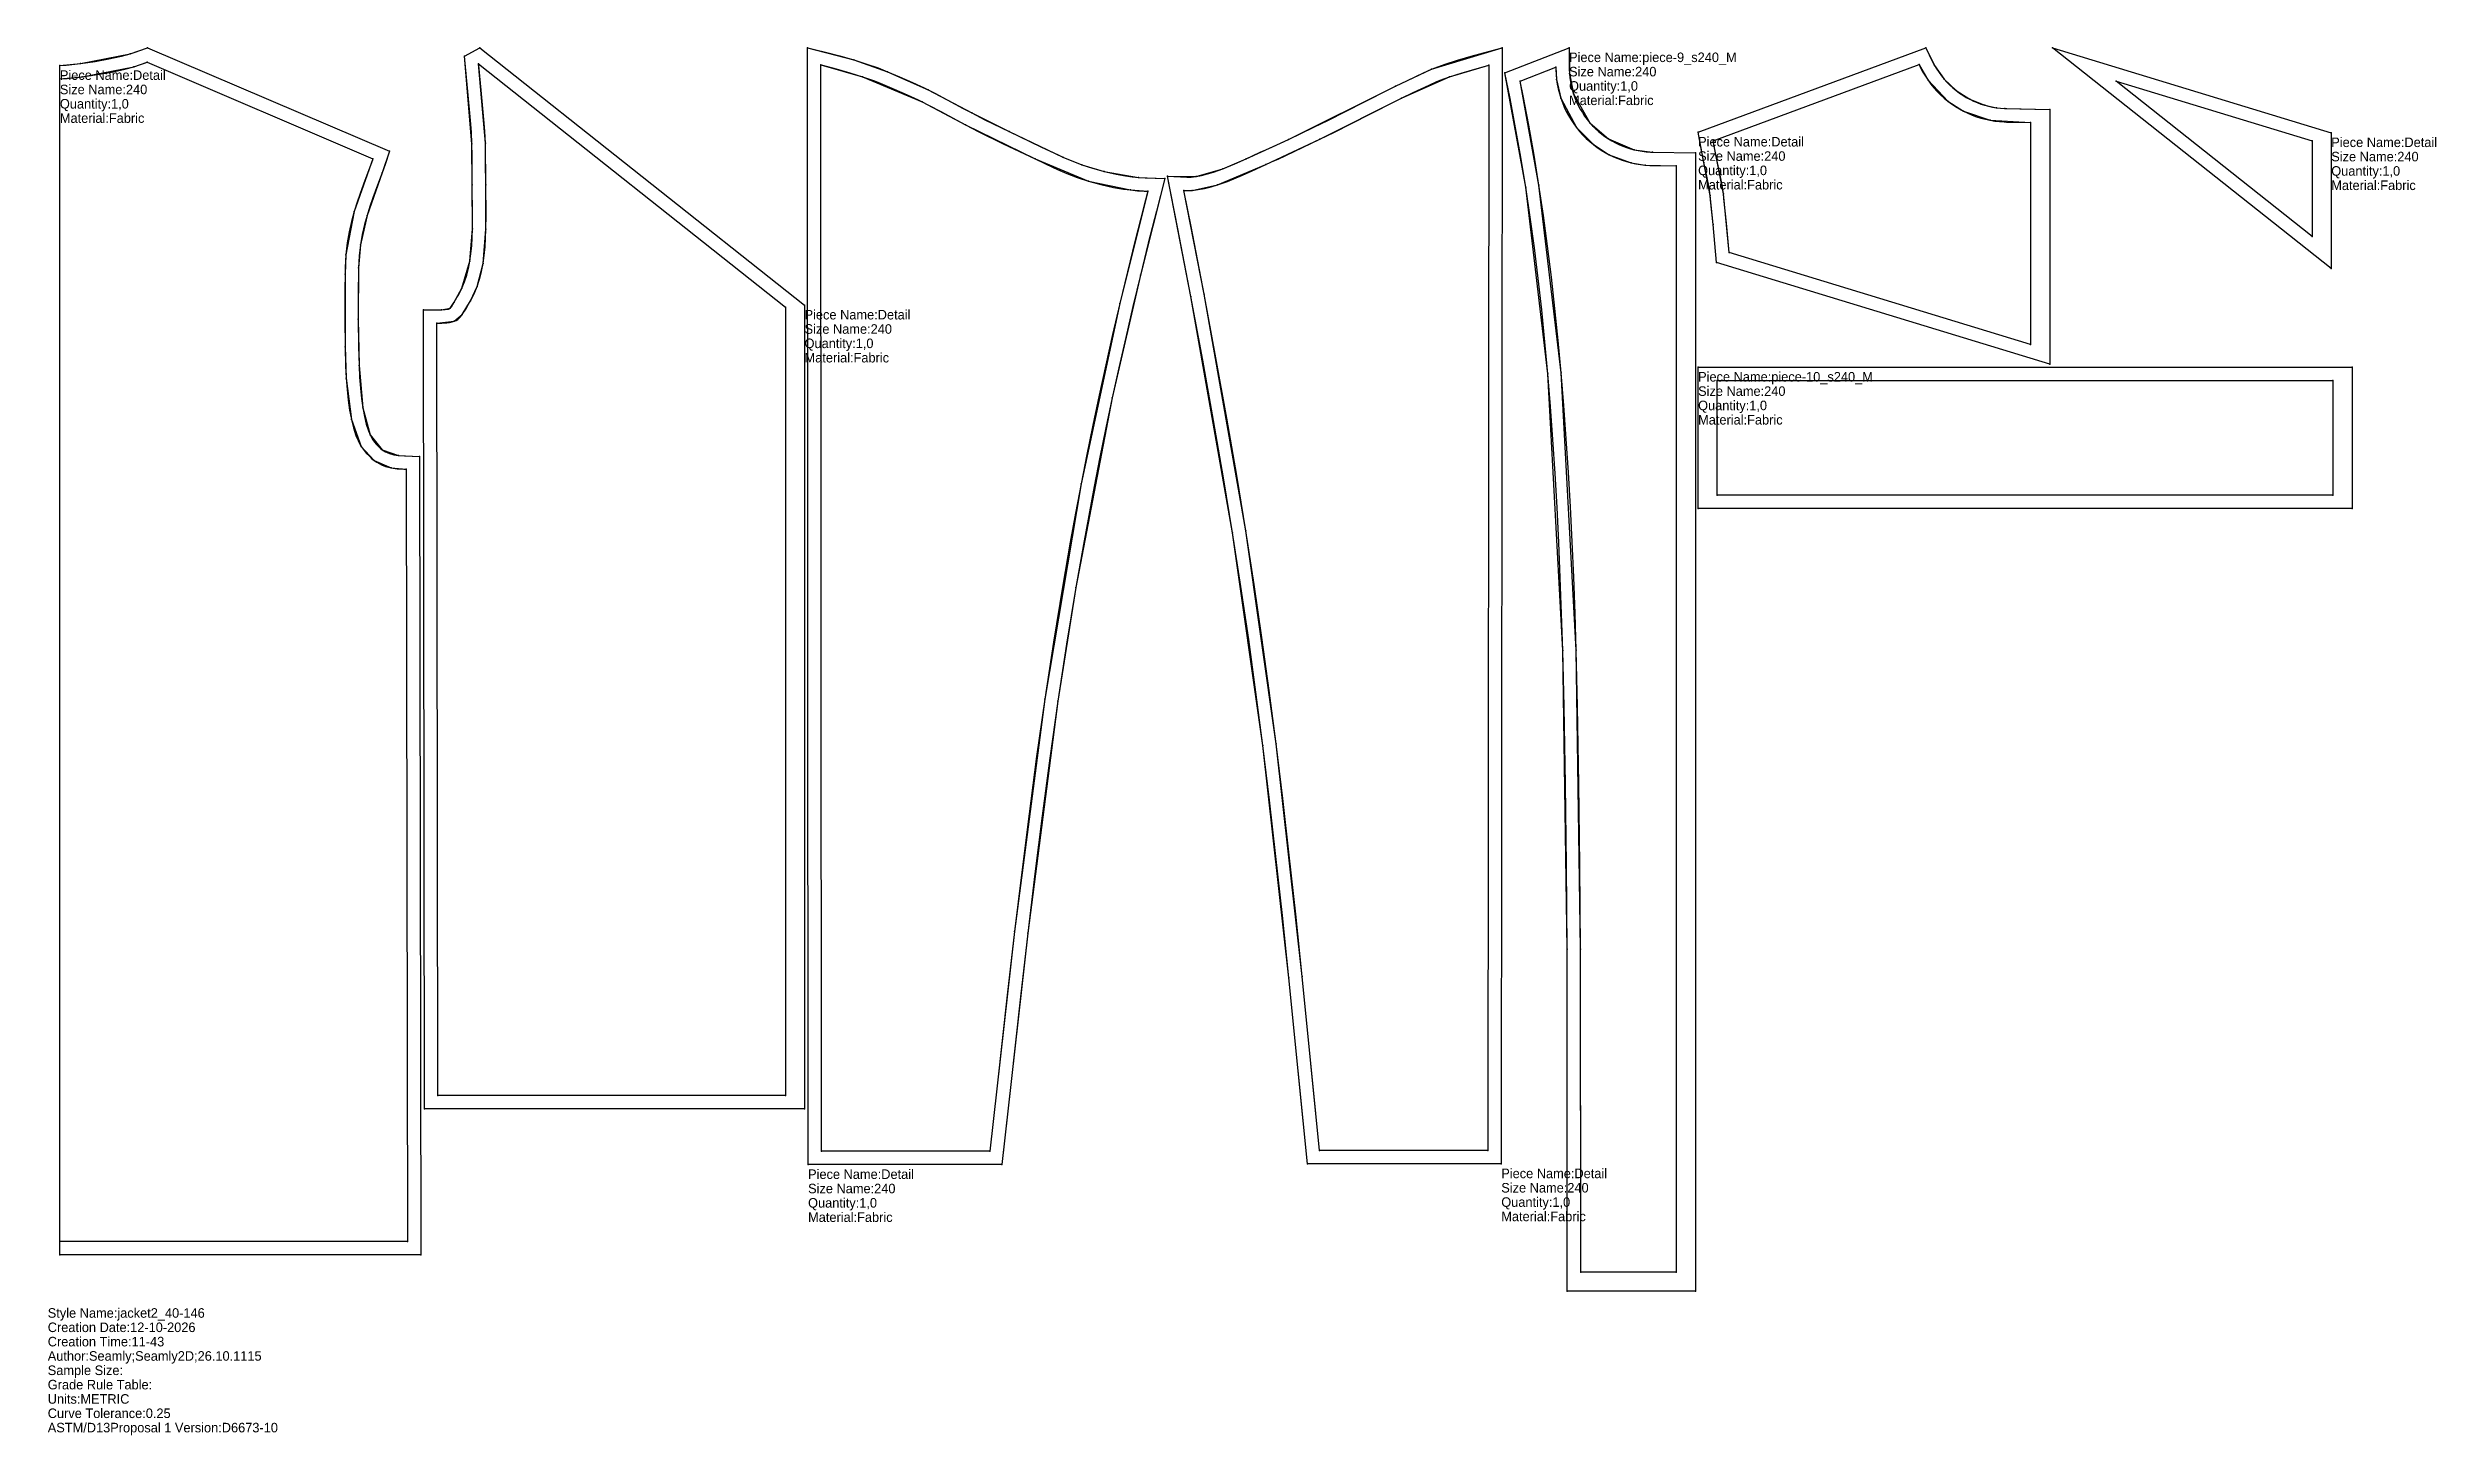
# Model space of a CAD drawing. Extents: x 0 to 1249, y -69 to 657.
import ezdxf

# ---------------------------------------------------------------- set-up
doc = ezdxf.new("R2010")
doc.units = 0
for name, color, linetype in [('1', 7, 'CONTINUOUS'), ('14', 7, 'CONTINUOUS'), ('2', 7, 'CONTINUOUS'), ('3', 7, 'CONTINUOUS'), ('84', 7, 'CONTINUOUS'), ('87', 7, 'CONTINUOUS')]:
    doc.layers.add(name, color=color, linetype=linetype)

# ---------------------------------------------------------------- blocks, each defined once
blk = doc.blocks.new('piece-9_s240_M')
at = {"layer": '1'}
blk.add_lwpolyline([(795.83, 657.23), (796.04, 643.7), (798.16, 633.05), (806.68, 618.01), (816.39, 609.58), (829.94, 603.81), (839.48, 602.59), (861.92, 602.14), (861.92, 6.43), (794.92, 6.43), (794.76, 185.4), (792.56, 341.7), (784.75, 486.54), (773.14, 584.3), (762.26, 644.08)], close=True, dxfattribs=at)
at = {"layer": '14'}
blk.add_lwpolyline([(788.92, 647), (789.3, 640.66), (791.51, 630.85), (799.77, 615.4), (808.61, 606.53), (816.86, 601.25), (828.31, 597), (835.59, 595.8), (851.92, 595.34), (851.92, 16.43), (801.92, 16.43), (801.75, 185.43), (799.55, 341.9), (791.72, 487.15), (780.06, 585.37), (770.29, 639.71)], close=True, dxfattribs=at)
at = {"layer": '2'}
for p in [(795.83, 657.23), (762.26, 644.08), (770.29, 639.71), (788.92, 647), (861.92, 602.14), (851.92, 595.34), (801.92, 16.43), (851.92, 16.43), (794.92, 6.43), (861.92, 6.43)]:
    blk.add_point(p, dxfattribs=at)
at = {"layer": '3'}
for p in [(789.3, 640.66), (796.04, 643.7), (791.51, 630.85), (798.16, 633.05), (799.77, 615.4), (806.68, 618.01), (808.61, 606.53), (816.39, 609.58), (816.86, 601.25), (829.94, 603.81), (839.48, 602.59), (828.31, 597), (835.59, 595.8), (773.14, 584.3), (780.06, 585.37), (784.75, 486.54), (791.72, 487.15), (792.56, 341.7), (799.55, 341.9), (794.76, 185.4), (801.75, 185.43)]:
    blk.add_point(p, dxfattribs=at)
at = {"layer": '84'}
blk.add_lwpolyline([(795.83, 657.23), (795.92, 645.92), (796.04, 643.7), (796.25, 641.52), (796.58, 639.36), (797, 637.23), (797.53, 635.12), (798.16, 633.05), (798.89, 631.01), (799.72, 629), (800.65, 627.04), (801.67, 625.13), (802.79, 623.27), (803.99, 621.46), (805.29, 619.7), (806.68, 618.01), (808.17, 616.36), (808.93, 615.59), (809.67, 614.86), (811.28, 613.4), (812.93, 612.04), (814.63, 610.77), (816.39, 609.58), (818.2, 608.49), (820.06, 607.48), (821.96, 606.56), (823.9, 605.73), (825.88, 605), (827.9, 604.36), (829.94, 603.81), (832.02, 603.36), (834.12, 603.02), (836.24, 602.77), (838.4, 602.62), (839.48, 602.59), (861.92, 602.14), (861.92, 6.43), (794.92, 6.43), (794.91, 67.56), (794.88, 139.62), (794.76, 185.4), (794.49, 229.36), (794.02, 271.61), (793.31, 312.26), (792.56, 341.7), (791.96, 360.91), (791.26, 379.78), (790.47, 398.32), (789.57, 416.55), (788.55, 434.47), (787.41, 452.1), (786.15, 469.45), (784.75, 486.54), (783.21, 503.38), (781.52, 519.99), (779.67, 536.37), (777.67, 552.53), (775.49, 568.51), (773.14, 584.3), (770.61, 599.91), (767.89, 615.38), (764.98, 630.7), (762.26, 644.08)], close=True, dxfattribs=at)
at = {"layer": '87'}
blk.add_lwpolyline([(788.92, 647), (788.93, 645.72), (789.05, 643.18), (789.3, 640.66), (789.68, 638.16), (790.17, 635.69), (790.78, 633.25), (791.51, 630.85), (792.36, 628.49), (793.32, 626.17), (794.39, 623.9), (795.58, 621.68), (796.87, 619.53), (798.26, 617.43), (799.77, 615.4), (801.37, 613.44), (803.08, 611.55), (803.98, 610.64), (804.86, 609.77), (806.7, 608.1), (808.61, 606.53), (810.58, 605.06), (812.61, 603.69), (814.71, 602.42), (816.86, 601.25), (819.06, 600.18), (821.31, 599.23), (823.61, 598.37), (825.94, 597.63), (828.31, 597), (830.71, 596.48), (833.14, 596.08), (835.59, 595.8), (838.06, 595.63), (839.31, 595.59), (851.92, 595.34), (851.92, 16.43), (801.92, 16.43), (801.91, 67.57), (801.88, 139.63), (801.75, 185.43), (801.49, 229.42), (801.02, 271.71), (800.3, 312.41), (799.55, 341.9), (798.95, 361.15), (798.26, 380.06), (797.46, 398.65), (796.56, 416.92), (795.54, 434.89), (794.4, 452.58), (793.13, 469.99), (791.72, 487.15), (790.18, 504.06), (788.48, 520.73), (786.62, 537.19), (784.61, 553.44), (782.42, 569.49), (780.06, 585.37), (777.52, 601.08), (774.78, 616.64), (771.85, 632.05), (770.29, 639.71)], close=True, dxfattribs=at)
at = {"layer": '1'}
for s, p in [('Piece Name:piece-9_s240_M', (795.83, 649.73)), ('Size Name:240', (795.83, 642.23)), ('Quantity:1,0', (795.83, 634.73)), ('Material:Fabric', (795.83, 627.23))]:
    blk.add_text(s, height=5, dxfattribs=at).set_placement(p)
blk = doc.blocks.new('piece-10_s240_M')
at = {"layer": '1'}
blk.add_lwpolyline([(863.34, 490.01), (1205.43, 490.01), (1205.43, 416.01), (863.34, 416.01)], close=True, dxfattribs=at)
at = {"layer": '14'}
blk.add_lwpolyline([(873.33, 483.01), (1195.43, 483.01), (1195.43, 423.01), (873.33, 423.01)], close=True, dxfattribs=at)
at = {"layer": '2'}
for p in [(863.34, 490.01), (1205.43, 490.01), (873.33, 483.01), (1195.43, 483.01), (863.34, 416.01), (873.33, 423.01), (1195.43, 423.01), (1205.43, 416.01)]:
    blk.add_point(p, dxfattribs=at)
at = {"layer": '84'}
blk.add_lwpolyline([(863.34, 490.01), (1205.43, 490.01), (1205.43, 416.01), (863.34, 416.01)], close=True, dxfattribs=at)
at = {"layer": '87'}
blk.add_lwpolyline([(873.33, 483.01), (1195.43, 483.01), (1195.43, 423.01), (873.33, 423.01)], close=True, dxfattribs=at)
at = {"layer": '1'}
for s, p in [('Piece Name:piece-10_s240_M', (863.34, 482.51)), ('Size Name:240', (863.34, 475.01)), ('Quantity:1,0', (863.34, 467.51)), ('Material:Fabric', (863.34, 460.01))]:
    blk.add_text(s, height=5, dxfattribs=at).set_placement(p)
blk = doc.blocks.new('piece_Detail_s240_M')
at = {"layer": '1'}
blk.add_lwpolyline([(6.35, 647.9), (17.2, 648.99), (43.14, 654.04), (52.15, 657.23), (178.72, 603.1), (174.93, 591.77), (167.02, 569.48), (163.63, 554.09), (162.57, 541.99), (162.41, 515.18), (162.83, 490.96), (164.82, 468.67), (168.68, 454.61), (174.99, 446.78), (183.52, 443.83), (194.54, 443.35), (195.12, 25.36), (6.35, 25.36)], close=True, dxfattribs=at)
at = {"layer": '14'}
blk.add_lwpolyline([(6.35, 640.88), (18.07, 642.04), (45.07, 647.31), (52.03, 649.66), (170.09, 599.17), (160.3, 571.45), (155.98, 548.9), (155.52, 538.73), (155.53, 500.71), (156.16, 484.36), (158.82, 462.71), (164.01, 448.54), (170.83, 441.15), (179.58, 437.34), (187.55, 436.58), (188.11, 32.36), (6.35, 32.36)], close=True, dxfattribs=at)
at = {"layer": '2'}
for p in [(52.15, 657.23), (6.35, 647.9), (6.35, 640.88), (52.03, 649.66), (178.72, 603.1), (170.09, 599.17), (194.54, 443.35), (187.55, 436.58), (6.35, 32.36), (6.35, 25.36), (188.11, 32.36), (195.12, 25.36)]:
    blk.add_point(p, dxfattribs=at)
at = {"layer": '3'}
for p in [(43.14, 654.04), (17.2, 648.99), (18.07, 642.04), (45.07, 647.31), (174.93, 591.77), (160.3, 571.45), (167.02, 569.48), (163.63, 554.09), (155.52, 538.73), (155.98, 548.9), (162.57, 541.99), (162.41, 515.18), (155.53, 500.71), (162.83, 490.96), (156.16, 484.36), (158.82, 462.71), (164.82, 468.67), (168.68, 454.61), (164.01, 448.54), (170.83, 441.15), (174.99, 446.78), (179.58, 437.34), (183.52, 443.83)]:
    blk.add_point(p, dxfattribs=at)
at = {"layer": '84'}
blk.add_lwpolyline([(6.35, 647.9), (9.57, 648.16), (17.2, 648.99), (24.73, 650.07), (31.96, 651.36), (38.66, 652.84), (43.14, 654.04), (45.81, 654.86), (48.24, 655.7), (52.15, 657.23), (178.72, 603.1), (176.49, 596.19), (174.93, 591.77), (172.49, 585.24), (170.03, 578.61), (168.48, 574.13), (167.02, 569.48), (165.71, 564.64), (164.56, 559.52), (163.63, 554.09), (162.96, 548.28), (162.57, 541.99), (162.52, 538.65), (162.47, 530.6), (162.41, 515.18), (162.53, 500.85), (162.83, 490.96), (163.14, 484.79), (163.57, 479), (164.13, 473.62), (164.82, 468.67), (165.66, 464.2), (166.64, 460.24), (167.76, 456.79), (168.68, 454.61), (169.3, 453.37), (169.95, 452.26), (170.63, 451.25), (170.92, 450.87), (171.87, 449.71), (173.3, 448.23), (174.15, 447.46), (174.99, 446.78), (175.83, 446.21), (176.66, 445.72), (177.48, 445.31), (178.86, 444.77), (181, 444.21), (183.52, 443.83), (186.58, 443.62), (194.54, 443.35), (195.12, 25.36), (6.35, 25.36)], close=True, dxfattribs=at)
at = {"layer": '87'}
blk.add_lwpolyline([(6.35, 640.88), (10.22, 641.19), (18.07, 642.04), (25.85, 643.16), (33.33, 644.5), (40.32, 646.04), (45.07, 647.31), (47.99, 648.21), (50.65, 649.13), (52.03, 649.66), (170.09, 599.17), (169.85, 598.43), (168.35, 594.15), (165.93, 587.68), (163.44, 580.98), (161.83, 576.32), (160.3, 571.45), (158.91, 566.32), (157.69, 560.88), (156.7, 555.09), (155.98, 548.9), (155.57, 542.26), (155.52, 538.73), (155.47, 530.63), (155.41, 515.16), (155.53, 500.71), (155.84, 490.68), (156.16, 484.36), (156.6, 478.38), (157.18, 472.77), (157.91, 467.54), (158.82, 462.71), (159.91, 458.31), (161.2, 454.34), (162.32, 451.68), (163.14, 450.05), (164.01, 448.54), (164.95, 447.15), (165.45, 446.51), (166.63, 445.07), (168.41, 443.21), (169.61, 442.12), (170.83, 441.15), (172.07, 440.3), (173.34, 439.55), (174.64, 438.91), (176.68, 438.11), (179.58, 437.34), (182.75, 436.87), (186.22, 436.62), (187.55, 436.58), (188.11, 32.36), (6.35, 32.36)], close=True, dxfattribs=at)
at = {"layer": '1'}
for s, p in [('Size Name:240', (6.35, 632.9)), ('Piece Name:Detail', (6.35, 640.4)), ('Quantity:1,0', (6.35, 625.4)), ('Material:Fabric', (6.35, 617.9))]:
    blk.add_text(s, height=5, dxfattribs=at).set_placement(p)
blk = doc.blocks.new('piece_Detail_s240-12_M')
at = {"layer": '1'}
blk.add_lwpolyline([(863.34, 613.04), (982.49, 657.23), (987.04, 647.9), (992.04, 640.78), (998.29, 634.81), (1005.42, 630.25), (1013.27, 627.13), (1019.48, 625.79), (1023.77, 625.39), (1047.28, 624.91), (1047.28, 491.57), (873.03, 544.75), (871.2, 564.72), (869.65, 579.95), (866.28, 597.21)], close=True, dxfattribs=at)
at = {"layer": '14'}
blk.add_lwpolyline([(871.25, 608.51), (978.92, 648.44), (983.63, 640.2), (993.97, 629.3), (1002.23, 624.02), (1016.07, 619.25), (1037.28, 618.11), (1037.28, 501.94), (879.57, 550.07), (876.6, 580.82)], close=True, dxfattribs=at)
at = {"layer": '2'}
for p in [(982.49, 657.23), (978.92, 648.44), (1047.28, 624.91), (863.34, 613.04), (1037.28, 618.11), (871.25, 608.51), (879.57, 550.07), (873.03, 544.75), (1037.28, 501.94), (1047.28, 491.57)]:
    blk.add_point(p, dxfattribs=at)
at = {"layer": '3'}
for p in [(983.63, 640.2), (987.04, 647.9), (992.04, 640.78), (993.97, 629.3), (998.29, 634.81), (1005.42, 630.25), (1013.27, 627.13), (1019.48, 625.79), (1023.77, 625.39), (1002.23, 624.02), (1016.07, 619.25), (866.28, 597.21), (869.65, 579.95), (876.6, 580.82), (871.2, 564.72)]:
    blk.add_point(p, dxfattribs=at)
at = {"layer": '84'}
blk.add_lwpolyline([(863.34, 613.04), (982.49, 657.23), (986.01, 649.82), (987.04, 647.9), (988.15, 646.04), (989.36, 644.23), (990.66, 642.47), (992.04, 640.78), (993.54, 639.13), (994.29, 638.36), (995.04, 637.63), (996.65, 636.17), (998.29, 634.81), (1000, 633.54), (1001.76, 632.35), (1003.57, 631.26), (1005.42, 630.25), (1007.33, 629.33), (1009.27, 628.5), (1011.25, 627.77), (1013.27, 627.13), (1015.31, 626.58), (1017.39, 626.13), (1019.48, 625.79), (1021.6, 625.54), (1023.77, 625.39), (1024.84, 625.36), (1047.28, 624.91), (1047.28, 491.57), (873.03, 544.75), (871.2, 564.72), (869.89, 577.61), (869.65, 579.95), (869.05, 584.03), (867.87, 589.96), (866.28, 597.21), (865.04, 603.47)], close=True, dxfattribs=at)
at = {"layer": '87'}
blk.add_lwpolyline([(871.25, 608.51), (978.92, 648.44), (979.76, 646.67), (980.94, 644.45), (982.23, 642.3), (983.63, 640.2), (985.13, 638.17), (986.74, 636.21), (988.45, 634.32), (989.34, 633.41), (990.23, 632.54), (992.07, 630.87), (993.97, 629.3), (995.94, 627.83), (997.98, 626.46), (1000.08, 625.19), (1002.23, 624.02), (1004.43, 622.95), (1006.68, 622), (1008.97, 621.14), (1011.31, 620.4), (1013.67, 619.77), (1016.07, 619.25), (1018.5, 618.85), (1020.96, 618.57), (1023.43, 618.4), (1024.67, 618.36), (1037.28, 618.11), (1037.28, 501.94), (879.57, 550.07), (878.17, 565.39), (876.86, 578.33), (876.6, 580.82), (875.95, 585.22), (874.72, 591.39), (873.14, 598.64), (871.92, 604.76)], close=True, dxfattribs=at)
at = {"layer": '1'}
for s, p in [('Size Name:240', (863.34, 598.04)), ('Piece Name:Detail', (863.34, 605.54)), ('Quantity:1,0', (863.34, 590.54)), ('Material:Fabric', (863.34, 583.04))]:
    blk.add_text(s, height=5, dxfattribs=at).set_placement(p)
blk = doc.blocks.new('piece_Detail_s240-13_M')
at = {"layer": '1'}
blk.add_lwpolyline([(1194.55, 612.75), (1194.55, 541.61), (1048.81, 657.23)], close=True, dxfattribs=at)
at = {"layer": '14'}
blk.add_lwpolyline([(1184.55, 608.48), (1184.55, 558.48), (1082.11, 639.74)], close=True, dxfattribs=at)
at = {"layer": '2'}
for p in [(1048.81, 657.23), (1082.11, 639.74), (1194.55, 612.75), (1184.55, 608.48), (1184.55, 558.48), (1194.55, 541.61)]:
    blk.add_point(p, dxfattribs=at)
at = {"layer": '84'}
blk.add_lwpolyline([(1194.55, 612.75), (1194.55, 541.61), (1048.81, 657.23)], close=True, dxfattribs=at)
at = {"layer": '87'}
blk.add_lwpolyline([(1184.55, 608.48), (1184.55, 558.48), (1082.11, 639.74)], close=True, dxfattribs=at)
at = {"layer": '1'}
for s, p in [('Size Name:240', (1194.55, 597.75)), ('Piece Name:Detail', (1194.55, 605.25)), ('Quantity:1,0', (1194.55, 590.25)), ('Material:Fabric', (1194.55, 582.75))]:
    blk.add_text(s, height=5, dxfattribs=at).set_placement(p)
blk = doc.blocks.new('piece_Detail_s240-14_M')
at = {"layer": '1'}
blk.add_lwpolyline([(395.91, 522.52), (395.91, 101.78), (197.16, 101.78), (196.59, 520), (205.9, 520.02), (210.59, 520.92), (212.69, 524.06), (216.67, 531.36), (220.81, 545.47), (222.19, 562.39), (222.09, 585.48), (221.92, 606.97), (217.96, 652.77), (226.11, 657.23)], close=True, dxfattribs=at)
at = {"layer": '14'}
blk.add_lwpolyline([(385.91, 521.52), (385.91, 108.78), (204.15, 108.78), (203.6, 513), (212.61, 514.09), (216.88, 517.53), (221.2, 524.75), (224.61, 532.26), (227.72, 544.31), (229.19, 562.23), (229.09, 585.53), (228.92, 607.21), (225.39, 648.86)], close=True, dxfattribs=at)
at = {"layer": '2'}
for p in [(217.96, 652.77), (226.11, 657.23), (225.39, 648.86), (196.59, 520), (203.6, 513), (385.91, 521.52), (395.91, 522.52), (197.16, 101.78), (204.15, 108.78), (385.91, 108.78), (395.91, 101.78)]:
    blk.add_point(p, dxfattribs=at)
at = {"layer": '3'}
for p in [(221.92, 606.97), (228.92, 607.21), (222.09, 585.48), (229.09, 585.53), (222.19, 562.39), (229.19, 562.23), (220.81, 545.47), (227.72, 544.31), (216.67, 531.36), (224.61, 532.26), (205.9, 520.02), (210.59, 520.92), (212.61, 514.09), (212.69, 524.06), (216.88, 517.53), (221.2, 524.75)]:
    blk.add_point(p, dxfattribs=at)
at = {"layer": '84'}
blk.add_lwpolyline([(395.91, 522.52), (395.91, 101.78), (197.16, 101.78), (196.59, 520), (204.11, 520), (205.9, 520.02), (207.97, 520.18), (208.92, 520.32), (209.62, 520.48), (210.06, 520.62), (210.32, 520.74), (210.59, 520.92), (211.16, 521.6), (212.69, 524.06), (214.09, 526.45), (215.04, 528.08), (216.67, 531.36), (218.03, 534.68), (219.16, 538.13), (220.08, 541.72), (220.81, 545.47), (221.37, 549.4), (221.77, 553.53), (222.04, 557.86), (222.19, 562.39), (222.27, 569.59), (222.09, 585.48), (222.06, 597.43), (222.06, 600.68), (221.92, 606.97), (221.64, 613.08), (221.22, 619.1), (219.83, 634.29), (218.52, 647.21), (217.96, 652.77), (226.11, 657.23)], close=True, dxfattribs=at)
at = {"layer": '87'}
blk.add_lwpolyline([(385.91, 521.52), (385.91, 108.78), (204.15, 108.78), (203.6, 513), (204.15, 513), (206.2, 513.02), (208.75, 513.22), (210.21, 513.43), (211.49, 513.72), (212.61, 514.09), (213.59, 514.54), (214.46, 515.06), (215.23, 515.67), (215.92, 516.36), (216.88, 517.53), (218.69, 520.45), (220.13, 522.93), (221.2, 524.75), (223.05, 528.46), (224.61, 532.26), (225.88, 536.17), (226.91, 540.18), (227.72, 544.31), (228.32, 548.57), (228.75, 552.97), (229.03, 557.52), (229.19, 562.23), (229.27, 569.59), (229.09, 585.53), (229.06, 597.44), (229.06, 600.76), (228.92, 607.21), (228.63, 613.49), (228.2, 619.66), (226.8, 634.97), (225.49, 647.91), (225.39, 648.86)], close=True, dxfattribs=at)
at = {"layer": '1'}
for s, p in [('Size Name:240', (395.91, 507.52)), ('Piece Name:Detail', (395.91, 515.02)), ('Quantity:1,0', (395.91, 500.02)), ('Material:Fabric', (395.91, 492.52))]:
    blk.add_text(s, height=5, dxfattribs=at).set_placement(p)
blk = doc.blocks.new('piece_Detail_s240-15_M')
at = {"layer": '1'}
blk.add_lwpolyline([(397.75, 72.64), (397.4, 657.23), (421.69, 650.83), (439.29, 644.7), (460.58, 635.13), (483.35, 623.1), (502.87, 613.32), (531.07, 599.95), (540.88, 596), (552.57, 592.45), (570.58, 589.4), (584.45, 588.79), (571.59, 538.21), (556.86, 473.92), (537.87, 374.8), (528.48, 315.22), (512.73, 193.79), (499.11, 72.64)], close=True, dxfattribs=at)
at = {"layer": '14'}
blk.add_lwpolyline([(404.74, 79.64), (404.41, 648.36), (426.26, 642.04), (457.46, 628.86), (480.11, 616.9), (516.54, 599.09), (544.49, 587.44), (566.39, 582.79), (575.48, 582.11), (560.85, 523.43), (540.56, 428.9), (521.55, 316.24), (505.78, 194.61), (492.84, 79.64)], close=True, dxfattribs=at)
at = {"layer": '2'}
for p in [(397.4, 657.23), (404.41, 648.36), (584.45, 588.79), (575.48, 582.11), (404.74, 79.64), (492.84, 79.64), (397.75, 72.64), (499.11, 72.64)]:
    blk.add_point(p, dxfattribs=at)
at = {"layer": '3'}
for p in [(421.69, 650.83), (426.26, 642.04), (439.29, 644.7), (457.46, 628.86), (460.58, 635.13), (480.11, 616.9), (483.35, 623.1), (502.87, 613.32), (531.07, 599.95), (516.54, 599.09), (540.88, 596), (544.49, 587.44), (552.57, 592.45), (570.58, 589.4), (566.39, 582.79), (571.59, 538.21), (560.85, 523.43), (556.86, 473.92), (540.56, 428.9), (537.87, 374.8), (521.55, 316.24), (528.48, 315.22), (505.78, 194.61), (512.73, 193.79)]:
    blk.add_point(p, dxfattribs=at)
at = {"layer": '84'}
blk.add_lwpolyline([(397.75, 72.64), (397.4, 657.23), (406.93, 654.95), (414.37, 652.97), (421.69, 650.83), (428.47, 648.68), (434.33, 646.65), (436.77, 645.72), (439.29, 644.7), (445.62, 642), (452.43, 638.97), (458.4, 636.2), (460.58, 635.13), (464.03, 633.38), (470.44, 630.02), (478.9, 625.46), (483.35, 623.1), (490.25, 619.55), (502.87, 613.32), (519.54, 605.42), (529, 600.93), (531.07, 599.95), (535.7, 597.96), (540.88, 596), (546.53, 594.14), (552.57, 592.45), (558.94, 591.03), (563.88, 590.18), (567.21, 589.74), (570.58, 589.4), (574, 589.17), (584.45, 588.79), (580.02, 571.77), (575.71, 554.86), (571.59, 538.21), (567.66, 521.81), (563.9, 505.65), (560.3, 489.69), (556.86, 473.92), (553.58, 458.32), (550.44, 442.88), (547.43, 427.58), (544.55, 412.39), (541.8, 397.3), (537.87, 374.8), (533, 344.98), (528.48, 315.22), (524.25, 285.37), (520.26, 255.28), (516.44, 224.8), (512.73, 193.79), (509.08, 162.1), (503.59, 113.09), (499.11, 72.64)], close=True, dxfattribs=at)
at = {"layer": '87'}
blk.add_lwpolyline([(404.74, 79.64), (404.41, 648.36), (405.21, 648.16), (412.49, 646.22), (419.65, 644.13), (426.26, 642.04), (431.93, 640.07), (434.21, 639.2), (436.61, 638.24), (442.83, 635.58), (449.53, 632.6), (455.39, 629.88), (457.46, 628.86), (460.83, 627.16), (467.16, 623.84), (475.6, 619.29), (480.11, 616.9), (487.1, 613.3), (499.82, 607.02), (516.54, 599.09), (526, 594.6), (528.19, 593.57), (533.08, 591.47), (538.54, 589.4), (544.49, 587.44), (550.87, 585.66), (557.59, 584.16), (562.83, 583.26), (566.39, 582.79), (570, 582.42), (573.64, 582.18), (575.48, 582.11), (573.24, 573.51), (568.92, 556.56), (564.79, 539.87), (560.85, 523.43), (557.07, 507.21), (553.47, 491.2), (550.02, 475.39), (546.72, 459.74), (543.57, 444.26), (540.56, 428.9), (537.67, 413.67), (534.91, 398.53), (530.96, 375.97), (526.08, 346.07), (521.55, 316.24), (517.32, 286.32), (513.32, 256.17), (509.49, 225.65), (505.78, 194.61), (502.13, 162.89), (496.63, 113.86), (492.84, 79.64)], close=True, dxfattribs=at)
at = {"layer": '1'}
for s, p in [('Size Name:240', (397.75, 57.64)), ('Piece Name:Detail', (397.75, 65.14)), ('Quantity:1,0', (397.75, 50.14)), ('Material:Fabric', (397.75, 42.64))]:
    blk.add_text(s, height=5, dxfattribs=at).set_placement(p)
blk = doc.blocks.new('piece_Detail_s240-16_M')
at = {"layer": '1'}
blk.add_lwpolyline([(760.37, 73.04), (658.93, 73.04), (649.26, 170.46), (635.66, 291.94), (619.84, 403.3), (598.04, 526.95), (585.79, 590), (600.76, 589.86), (614.63, 593.85), (626.86, 599.02), (649.03, 609.18), (705, 637.11), (723.96, 645.99), (760.82, 657.23)], close=True, dxfattribs=at)
at = {"layer": '14'}
blk.add_lwpolyline([(753.38, 80.04), (665.28, 80.04), (656.22, 171.18), (642.61, 292.81), (626.75, 404.41), (604.92, 528.25), (594.39, 582.51), (598.74, 582.55), (611.95, 585.5), (637.22, 596.18), (665.42, 609.3), (708.13, 630.85), (733.26, 641.98), (753.81, 648.04)], close=True, dxfattribs=at)
at = {"layer": '2'}
for p in [(760.82, 657.23), (753.81, 648.04), (585.79, 590), (594.39, 582.51), (665.28, 80.04), (753.38, 80.04), (658.93, 73.04), (760.37, 73.04)]:
    blk.add_point(p, dxfattribs=at)
at = {"layer": '3'}
for p in [(723.96, 645.99), (733.26, 641.98), (705, 637.11), (708.13, 630.85), (649.03, 609.18), (665.42, 609.3), (600.76, 589.86), (614.63, 593.85), (626.86, 599.02), (637.22, 596.18), (598.74, 582.55), (611.95, 585.5), (598.04, 526.95), (604.92, 528.25), (619.84, 403.3), (626.75, 404.41), (635.66, 291.94), (642.61, 292.81), (649.26, 170.46), (656.22, 171.18)]:
    blk.add_point(p, dxfattribs=at)
at = {"layer": '84'}
blk.add_lwpolyline([(760.37, 73.04), (658.93, 73.04), (654.53, 118.06), (649.26, 170.46), (645.86, 203), (642.5, 233.86), (639.12, 263.39), (635.66, 291.94), (632.06, 319.86), (628.26, 347.49), (624.21, 375.19), (619.84, 403.3), (615.1, 432.19), (609.92, 462.19), (604.26, 493.66), (598.04, 526.95), (591.21, 562.4), (585.79, 590), (595.84, 589.44), (598.17, 589.53), (600.76, 589.86), (603.61, 590.43), (606.65, 591.21), (609.79, 592.16), (614.63, 593.85), (620.99, 596.41), (626.86, 599.02), (634.28, 602.53), (637.26, 603.88), (640.77, 605.39), (649.03, 609.18), (662.33, 615.58), (669.56, 619.21), (688.48, 628.72), (701.82, 635.48), (705, 637.11), (711.26, 640.16), (719.71, 644.09), (723.96, 645.99), (725.87, 646.79), (731.03, 648.62), (737.43, 650.66), (744.6, 652.77), (760.82, 657.23)], close=True, dxfattribs=at)
at = {"layer": '87'}
blk.add_lwpolyline([(753.38, 80.04), (665.28, 80.04), (661.5, 118.75), (656.22, 171.18), (652.83, 203.74), (649.46, 234.64), (646.07, 264.21), (642.61, 292.81), (639, 320.78), (635.19, 348.47), (631.13, 376.23), (626.75, 404.41), (622, 433.35), (616.82, 463.41), (611.14, 494.93), (604.92, 528.25), (598.09, 563.74), (594.39, 582.51), (595.78, 582.44), (598.74, 582.55), (601.88, 582.95), (605.16, 583.6), (608.53, 584.46), (611.95, 585.5), (617.09, 587.29), (623.72, 589.97), (629.78, 592.66), (637.22, 596.18), (640.09, 597.47), (643.61, 598.99), (652.01, 602.84), (665.42, 609.3), (672.7, 612.95), (691.64, 622.47), (705, 629.24), (708.13, 630.85), (714.27, 633.85), (722.61, 637.72), (726.74, 639.56), (728.4, 640.25), (733.26, 641.98), (739.48, 643.96), (746.51, 646.04), (753.81, 648.04)], close=True, dxfattribs=at)
at = {"layer": '1'}
for s, p in [('Size Name:240', (760.37, 58.04)), ('Piece Name:Detail', (760.37, 65.54)), ('Quantity:1,0', (760.37, 50.54)), ('Material:Fabric', (760.37, 43.04))]:
    blk.add_text(s, height=5, dxfattribs=at).set_placement(p)

msp = doc.modelspace()

# ---------------------------------------------------------------- block references
at = {"layer": '1'}
for name in ['piece_Detail_s240_M', 'piece_Detail_s240-14_M', 'piece_Detail_s240-15_M', 'piece_Detail_s240-16_M', 'piece-9_s240_M', 'piece_Detail_s240-12_M', 'piece_Detail_s240-13_M', 'piece-10_s240_M']:
    msp.add_blockref(name, (0, 0), dxfattribs=at)

# ---------------------------------------------------------------- texts
for s, p in [('Style Name:jacket2_40-146', (0, -7.5)), ('Creation Date:12-10-2026', (0, -15)), ('Author:Seamly;Seamly2D;26.10.1115', (0, -30)), ('Creation Time:11-43', (0, -22.5)), ('Sample Size:', (0, -37.5)), ('Grade Rule Table:', (0, -45)), ('Units:METRIC', (0, -52.5)), ('ASTM/D13Proposal 1 Version:D6673-10', (0, -67.5)), ('Curve Tolerance:0.25', (0, -60))]:
    msp.add_text(s, height=5, dxfattribs=at).set_placement(p)

doc.saveas('drawing.dxf')
